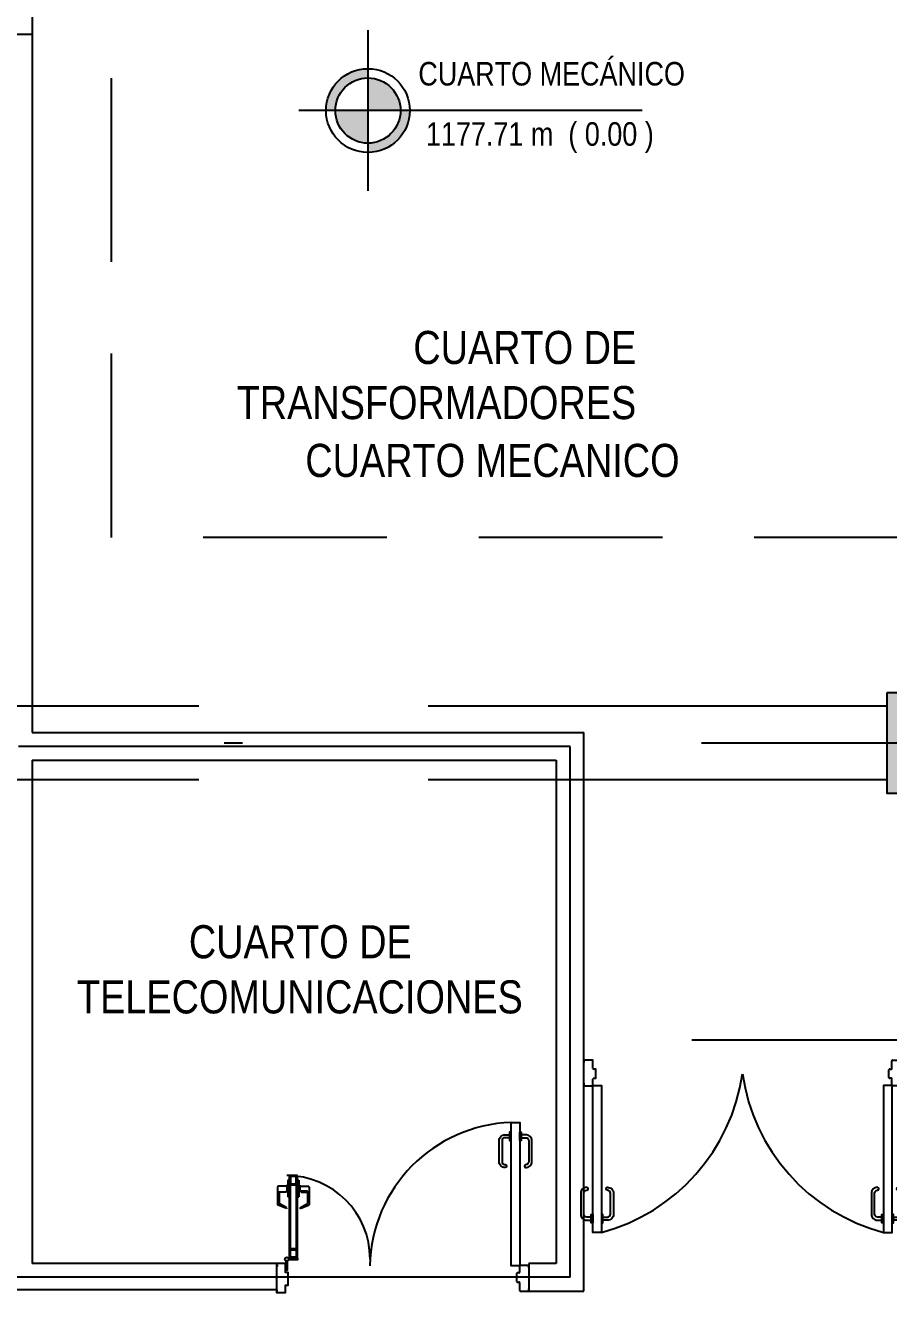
# Model space of a CAD drawing. Extents: x -28 to 131, y -33 to 63.
# Drawn here: x 11.03 to 15.73, y 22.13 to 29.03 of the extents above; entities that cross this region are included whole.
import ezdxf

# ---------------------------------------------------------------- set-up
doc = ezdxf.new("R2010")
doc.units = 0
doc.header["$LTSCALE"] = 10
doc.header["$PDSIZE"] = 0.1
for name, pattern in [('DASHDOT', [1, 0.5, -0.25, 0, -0.25]), ('DASHDOT2', [12.7, 6.35, -3.175, 0, -3.175]), ('HIDDEN', [0.375, 0.25, -0.125]), ('HIDDEN2', [0.1875, 0.125, -0.0625]), ('PHANTOM2', [1.25, 0.625, -0.125, 0.125, -0.125, 0.125, -0.125]), ('STYLE_01', [0.15, 0.1, -0.05])]:
    doc.linetypes.add(name, pattern=pattern)
for name, color, linetype in [('arq-columnas', 6, 'Continuous'), ('arq-ejes', 251, 'DASHDOT2'), ('arq-ejes-principales', 1, 'DASHDOT'), ('arq-hatch', 252, 'Continuous'), ('arq-indicacion de corte', 5, 'PHANTOM2'), ('arq-niveles', 1, 'Continuous'), ('arq-pared mamposteria', 4, 'Continuous'), ('arq-proyección tanque de agua', 1, 'STYLE_01'), ('arq-puertas', 1, 'Continuous'), ('arq-text-aposentos', 3, 'Continuous'), ('arq-vigas', 251, 'HIDDEN')]:
    doc.layers.add(name, color=color, linetype=linetype)
doc.layers.add('mv', color=191, linetype='Continuous', plot=False)
doc.styles.add('dape 2', font='ARIALN.TTF')

# ---------------------------------------------------------------- blocks, each defined once
blk = doc.blocks.new('BL DL-1.728')
for p, q in [((0, 0.0521), (0, 0.0651)), ((0, 0.0651), (0.0461, 0.0651)), ((0.05, 0.0612), (0.05, 0.029)), ((0.0539, 0.0251), (0.0621, 0.0251)), ((0.066, 0.0212), (0.066, -0.0212)), ((1.662, 0.0212), (1.662, -0.0212)), ((1.6741, 0.0251), (1.6659, 0.0251)), ((1.678, 0.0612), (1.678, 0.029)), ((1.728, 0.0651), (1.6819, 0.0651)), ((1.728, 0.0521), (1.728, 0.0651)), ((0, -0.0741), (0, -0.0611)), ((0.05, -0.029), (0.05, -0.0702)), ((0.0621, -0.0251), (0.0539, -0.0251)), ((1.6659, -0.0251), (1.6741, -0.0251)), ((1.678, -0.029), (1.678, -0.0702)), ((1.728, -0.0741), (1.728, -0.0611)), ((0.0461, -0.0741), (0, -0.0741)), ((1.6819, -0.0741), (1.728, -0.0741))]:
    blk.add_line(p, q)
for points in [[(0.0489, 0.064), (0.0959, 0.064), (0.0959, 0.864), (0.0489, 0.864)], [(1.6791, 0.064), (1.6321, 0.064), (1.6321, 0.864), (1.6791, 0.864)], [(0.0488, 0.8116), (0.0406, 0.8116), (0.0406, 0.7666), (0.0488, 0.7666)], [(0.0959, 0.8116), (0.1041, 0.8116), (0.1041, 0.7666), (0.0959, 0.7666)], [(1.6321, 0.8116), (1.6239, 0.8116), (1.6239, 0.7666), (1.6321, 0.7666)], [(1.6792, 0.8116), (1.6874, 0.8116), (1.6874, 0.7666), (1.6792, 0.7666)]]:
    blk.add_lwpolyline(points, close=True)
for points in [[(0.0406, 0.7809), (0.0161, 0.7809, 0.414214), (-0.0003, 0.7645), (-0.0003, 0.6507, 0.414214), (0.0161, 0.6343, -0.91685), (0.0161, 0.6179, -0.414214), (-0.0167, 0.6507), (-0.0167, 0.7645, -0.414214), (0.0161, 0.7973), (0.0406, 0.7973), (0.0406, 0.7809)], [(0.1041, 0.7809), (0.1287, 0.7809, -0.414214), (0.1451, 0.7645), (0.1451, 0.6507, -0.414214), (0.1287, 0.6343, 0.91685), (0.1287, 0.6179, 0.414214), (0.1615, 0.6507), (0.1615, 0.7645, 0.414214), (0.1287, 0.7973), (0.1041, 0.7973), (0.1041, 0.7809)], [(1.6239, 0.7809), (1.5993, 0.7809, 0.414214), (1.5829, 0.7645), (1.5829, 0.6507, 0.414214), (1.5993, 0.6343, -0.91685), (1.5993, 0.6179, -0.414214), (1.5665, 0.6507), (1.5665, 0.7645, -0.414214), (1.5993, 0.7973), (1.6239, 0.7973), (1.6239, 0.7809)], [(1.6874, 0.7809), (1.7119, 0.7809, -0.414214), (1.7283, 0.7645), (1.7283, 0.6507, -0.414214), (1.7119, 0.6343, 0.91685), (1.7119, 0.6179, 0.414214), (1.7447, 0.6507), (1.7447, 0.7645, 0.414214), (1.7119, 0.7973), (1.6874, 0.7973), (1.6874, 0.7809)]]:
    blk.add_lwpolyline(points, format="xyb")
at = {"linetype": 'HIDDEN', "ltscale": 0.5}
for centre, start, end in [((-0.1719, -0.1475), 8.10571, 75.17005), ((1.8999, -0.1475), 104.82995, 171.89429)]:
    blk.add_arc(centre, 1.0463, start, end, dxfattribs=at)
for centre, start, end in [((0.0461, 0.0612), 0, 90), ((0.0539, 0.029), 180, 270), ((0.0621, 0.0212), 0, 90), ((1.6659, 0.0212), 90, 180), ((1.6741, 0.029), 270, 0), ((1.6819, 0.0612), 90, 180), ((0.0539, -0.029), 90, 180), ((0.0621, -0.0212), 270, 0), ((1.6659, -0.0212), 180, 270), ((1.6741, -0.029), 0, 90), ((0.0461, -0.0702), 270, 0), ((1.6819, -0.0702), 180, 270)]:
    blk.add_arc(centre, 0.0039, start, end)
blk = doc.blocks.new('*U169')
for p, q in [((0.006, 0.4954), (0.006, 0.3984)), ((0.0575, 0.5004), (0.011, 0.5004)), ((0.0575, 0.5054), (0.0575, 0.4704)), ((0.0625, 0.5054), (0.0575, 0.5054)), ((0.0625, 0.5329), (0.0625, 0.4429)), ((0.07, 0.5329), (0.0625, 0.5329)), ((0.115, 0.5329), (0.1225, 0.5329)), ((0.1225, 0.5329), (0.1225, 0.4429)), ((0.1225, 0.5054), (0.1275, 0.5054)), ((0.1275, 0.5054), (0.1275, 0.4704)), ((0.1275, 0.5004), (0.174, 0.5004)), ((0.179, 0.4954), (0.179, 0.3984)), ((0.016, 0.4734), (0.016, 0.4068)), ((0.0506, 0.4679), (0.016, 0.4679)), ((0.0506, 0.4679), (0.0575, 0.4754)), ((0.0625, 0.4704), (0.0575, 0.4704)), ((0.07, 0.4429), (0.0625, 0.4429)), ((0.115, 0.4429), (0.1225, 0.4429)), ((0.1225, 0.4704), (0.1275, 0.4704)), ((0.1275, 0.4754), (0.167, 0.4754)), ((0.1344, 0.4679), (0.1275, 0.4754)), ((0.1344, 0.4679), (0.169, 0.4679)), ((0.169, 0.4734), (0.169, 0.4068)), ((0.0552, 0.3789), (0.006, 0.3984)), ((0.057, 0.3823), (0.016, 0.4068)), ((0.057, 0.3823), (0.0552, 0.3789)), ((0.128, 0.3823), (0.169, 0.4068)), ((0.128, 0.3823), (0.1298, 0.3789)), ((0.1298, 0.3789), (0.179, 0.3984))]:
    blk.add_line(p, q)
for points in [[(0.115, 0.5579), (0.07, 0.5579), (0.07, 0.109), (0.115, 0.109)], [(0.0775, 0.5129), (0.1075, 0.5129), (0.1075, 0.5529), (0.0775, 0.5529)], [(0.1075, 0.159), (0.0775, 0.159), (0.0775, 0.5079), (0.1075, 0.5079)], [(0.0775, 0.154), (0.1075, 0.154), (0.1075, 0.114), (0.0775, 0.114)]]:
    blk.add_lwpolyline(points, close=True)
for points in [[(0.0073, -0.069), (0, -0.069), (0, -0.079), (0.05, -0.079), (0.05, -0.039), (0.065, -0.039), (0.065, 0.031), (0.05, 0.031), (0.05, 0.079), (0, 0.079), (0, 0.069), (0.01, 0.069)], [(0.0513, 0.0953), (0.0513, 0.0453), (0.0613, 0.0453), (0.0613, 0.0953)], [(0.065, 0.109), (0.115, 0.109), (0.115, 0.099), (0.065, 0.099)]]:
    blk.add_lwpolyline(points)
blk.add_circle((0.0563, 0.104), 0.01)
at = {"color": 251, "linetype": 'HIDDEN2'}
blk.add_arc((0.0563, 0.104), 0.454, 360, 90, dxfattribs=at)
for centre, radius, start, end in [((0.011, 0.4954), 0.005, 90, 180), ((0.174, 0.4954), 0.005, 360, 90), ((0.167, 0.4734), 0.002, 360, 90)]:
    blk.add_arc(centre, radius, start, end)
at = {"layer": 'mv'}
blk.add_line((0.07, 0.558), (0.0563, 0.558), dxfattribs=at)
blk.add_point((0, 0), dxfattribs=at)

msp = doc.modelspace()

# ---------------------------------------------------------------- hatches: boundary and pattern name
at = {"layer": 'arq-niveles'}
h = msp.add_hatch(color=8, dxfattribs=at)
h.paths.add_polyline_path([(12.7189, 28.5676, 0.414214), (12.8963, 28.3901), (12.8963, 28.5676)])
h.paths.add_polyline_path([(12.8963, 28.745), (12.8963, 28.5676), (13.0738, 28.5676, 0.414214)])
h.paths.add_polyline_path([(12.6684, 28.5676), (12.7189, 28.5676, -0.414214), (12.8963, 28.745), (12.8963, 28.7955, 0.414214)])
h.paths.add_polyline_path([(12.8963, 28.3901), (12.8963, 28.3396, 0.414214), (13.1243, 28.5676), (13.0738, 28.5676, -0.414214)])

# ---------------------------------------------------------------- linework, layer by layer
at = {"layer": 'arq-columnas'}
msp.add_lwpolyline([(15.725, 25.4), (16.275, 25.4), (16.275, 24.85), (15.725, 24.85)], close=True, dxfattribs=at)
at = {"layer": 'arq-ejes', "ltscale": 0.06}
for p, q in [((7.821, 28.9833), (11.0679, 28.9833)), ((13.997, 25.1062), (10.9929, 25.1062)), ((13.997, 22.2162), (13.997, 25.1062)), ((13.997, 22.2162), (3.675, 22.2162))]:
    msp.add_line(p, q, dxfattribs=at)
at = {"layer": 'arq-ejes-principales'}
msp.add_line((-5.4875, 25.125), (60.0581, 25.125), dxfattribs=at)
at = {"layer": 'arq-hatch'}
msp.add_solid([(15.725, 25.4), (16.275, 25.4), (15.725, 24.85), (16.275, 24.85)], dxfattribs=at)
at = {"layer": 'arq-indicacion de corte', "ltscale": 3}
msp.add_line((-7.8406, 23.5085), (63.8, 23.5085), dxfattribs=at)
at = {"layer": 'arq-niveles'}
for p, q in [((12.8963, 29.0048), (12.8963, 28.1304)), ((14.39, 28.5676), (12.5199, 28.5676))]:
    msp.add_line(p, q, dxfattribs=at)
for radius in [0.2279, 0.1775]:
    msp.add_circle((12.8963, 28.5676), radius, dxfattribs=at)
at = {"layer": 'arq-pared mamposteria'}
for p, q in [((11.0679, 33.1491), (11.0679, 25.1811)), ((11.0679, 25.1811), (14.072, 25.1811)), ((14.0649, 25.1811), (14.0649, 25.1811)), ((14.072, 22.1412), (14.072, 25.1811)), ((11.0679, 25.0313), (11.0679, 22.2912)), ((11.0679, 25.0313), (13.922, 25.0313)), ((13.922, 25.0313), (13.922, 22.2912)), ((12.3977, 22.2912), (11.0679, 22.2912)), ((12.3977, 22.2912), (12.3977, 22.1477)), ((13.922, 22.2912), (13.772, 22.2912)), ((13.772, 22.2912), (13.772, 22.1412)), ((12.3977, 22.1477), (3.6, 22.1477)), ((13.772, 22.1412), (14.072, 22.1412))]:
    msp.add_line(p, q, dxfattribs=at)
at = {"layer": 'arq-proyección tanque de agua', "color": 1, "linetype": 'STYLE_01'}
msp.add_lwpolyline([(11.4998, 32.2444), (26.4998, 32.2444), (26.4998, 26.2444), (11.4998, 26.2444)], close=True, dxfattribs=at)
at = {"layer": 'arq-puertas'}
for p, q in [((13.706, 22.2365), (13.706, 22.1941)), ((13.7181, 22.2404), (13.7099, 22.2404)), ((13.722, 22.2765), (13.722, 22.2443)), ((13.772, 22.2804), (13.7259, 22.2804)), ((13.772, 22.2674), (13.772, 22.2804)), ((13.7099, 22.1902), (13.7181, 22.1902)), ((13.722, 22.1863), (13.722, 22.1451)), ((13.772, 22.1412), (13.772, 22.1542)), ((13.7259, 22.1412), (13.772, 22.1412))]:
    msp.add_line(p, q, dxfattribs=at)
for points in [[(13.7231, 22.2792), (13.6761, 22.2792), (13.6761, 23.0592), (13.7231, 23.0592)], [(13.6761, 23.0069), (13.6679, 23.0069), (13.6679, 22.9618), (13.6761, 22.9618)], [(13.7232, 23.0069), (13.7314, 23.0069), (13.7314, 22.9618), (13.7232, 22.9618)]]:
    msp.add_lwpolyline(points, close=True, dxfattribs=at)
for points in [[(13.6679, 22.9762), (13.6433, 22.9762, 0.414214), (13.6269, 22.9598), (13.6269, 22.8459, 0.414214), (13.6433, 22.8295, -0.91685), (13.6433, 22.8132, -0.414214), (13.6105, 22.8459), (13.6105, 22.9598, -0.414214), (13.6433, 22.9926), (13.6679, 22.9926), (13.6679, 22.9762)], [(13.7314, 22.9762), (13.7559, 22.9762, -0.414214), (13.7723, 22.9598), (13.7723, 22.8459, -0.414214), (13.7559, 22.8295, 0.91685), (13.7559, 22.8132, 0.414214), (13.7887, 22.8459), (13.7887, 22.9598, 0.414214), (13.7559, 22.9926), (13.7314, 22.9926), (13.7314, 22.9762)]]:
    msp.add_lwpolyline(points, format="xyb", dxfattribs=at)
at = {"layer": 'arq-puertas', "color": 8}
msp.add_arc((13.7037, 22.2622), 0.7975, 91.98796, 178.7795, dxfattribs=at)
at = {"layer": 'arq-puertas'}
for centre, start, end in [((13.7099, 22.2365), 90, 180), ((13.7181, 22.2443), 270, 0), ((13.7259, 22.2765), 90, 180), ((13.7099, 22.1941), 180, 270), ((13.7181, 22.1863), 0, 90), ((13.7259, 22.1451), 180, 270)]:
    msp.add_arc(centre, 0.0039, start, end, dxfattribs=at)
at = {"layer": 'arq-vigas'}
for p, q in [((15.725, 25.325), (8.275, 25.325)), ((15.725, 24.925), (8.275, 24.925))]:
    msp.add_line(p, q, dxfattribs=at)

# ---------------------------------------------------------------- block references
at = {"layer": 'arq-puertas', "rotation": 180}
msp.add_blockref('BL DL-1.728', (15.8, 23.3245), dxfattribs=at)
at = {"layer": 'arq-puertas', "color": 253}
msp.add_blockref('*U169', (12.3977, 22.2117), dxfattribs=at)

# ---------------------------------------------------------------- texts
at = {"layer": 'arq-niveles', "color": 2, "style": 'dape 2'}
msp.add_text('1177.71 m  ( 0.00 )', height=0.128214, dxfattribs=at).set_placement((13.212, 28.376))
at = {"layer": 'arq-niveles', "color": 2, "insert": (13.0344, 28.8322), "char_height": 0.128214, "width": 1.711504, "attachment_point": 1, "style": 'dape 2'}
msp.add_mtext('\\pi0.13628;CUARTO MECÁNICO', dxfattribs=at)
at = {"layer": 'arq-text-aposentos', "char_height": 0.18, "style": 'dape 2'}
for s, insert, width, attachment_point in [('CUARTO DE \\PTRANSFORMADORES', (14.3575, 26.8853), 1.552434, 9), ('CUARTO MECANICO', (12.5551, 26.5707), 4.624674, 7), ('\\pi1.7157;CUARTO DE\\P\\pi1.106;TELECOMUNICACIONES', (10.2054, 23.6503), 4.624674, 7)]:
    msp.add_mtext(s, dxfattribs=dict(at, insert=insert, width=width, attachment_point=attachment_point))

doc.saveas('drawing.dxf')
